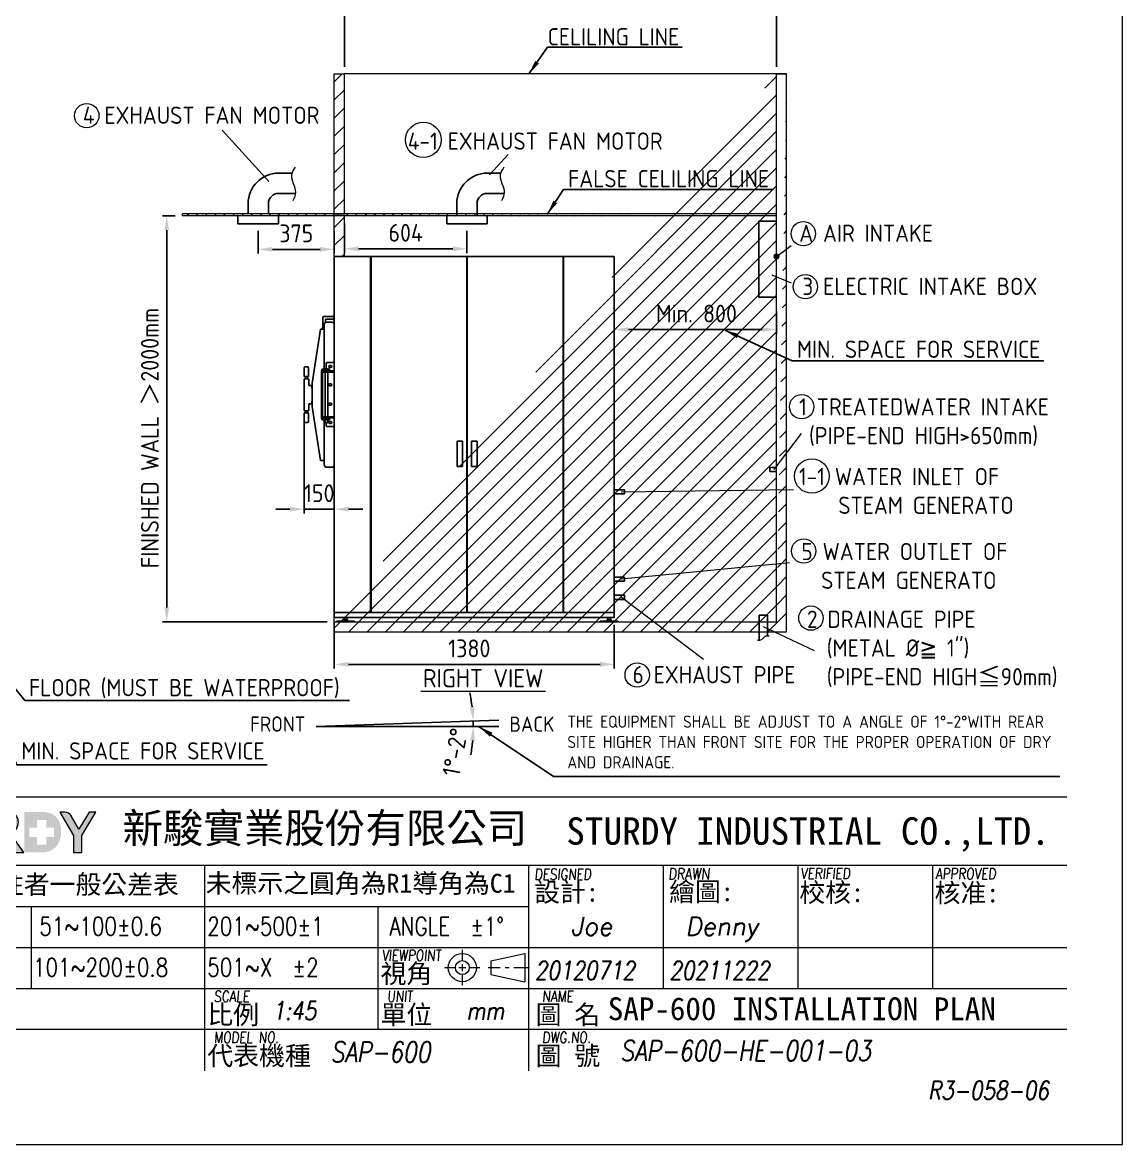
# Model space of a CAD drawing. Header units: millimetres. Extents: x -390415 to -377230, y -7976 to 1294.
# Drawn here: x -382654 to -377230, y -7976 to -2445 of the extents above; entities that cross this region are included whole.
import ezdxf

# ---------------------------------------------------------------- set-up
doc = ezdxf.new("R2010")
doc.units = ezdxf.units.MM
doc.header["$MEASUREMENT"] = 0
doc.linetypes.add('HIDDEN', pattern=[9.525, 6.35, -3.175])
doc.layers.get('0').update_dxf_attribs({"lineweight": 25})
for name, color, linetype, lineweight in [('D', 3, 'Continuous', 13), ('F', 7, 'Continuous', 15), ('H', 2, 'HIDDEN', 15), ('S', 4, 'Continuous', 15), ('T', 4, 'Continuous', 15)]:
    doc.layers.add(name, color=color, linetype=linetype, lineweight=lineweight)
doc.styles.get("Standard").update_dxf_attribs({"font": 'KAIU.TTF'})
doc.styles.add('STU25', font='isocp2.shx')
doc.styles.add('Text', font='romans.shx', dxfattribs={"width": 0.8, "oblique": 10})
doc.dimstyles.new('STU25', dxfattribs={"dimscale": 35, "dimtxt": 2.5, "dimasz": 2, "dimexe": 0.6, "dimexo": 1, "dimgap": 1, "dimtad": 1, "dimdsep": 46, "dimtxsty": 'STU25', "dimcen": 2, "dimazin": 2, "dimtfac": 1, "dimtmove": 0, "dimatfit": 3, "dimfxl": 0, "dimtolj": 1, "dimtzin": 0, "dimarcsym": 0})
doc.dimstyles.new('STU25$7', dxfattribs={"dimscale": 35, "dimtxt": 2.5, "dimasz": 2, "dimexe": 1.25, "dimexo": 0.625, "dimgap": 1, "dimtad": 0, "dimdec": 4, "dimdsep": 46, "dimtxsty": 'STU25', "dimcen": 2.5, "dimazin": 2, "dimtfac": 1, "dimtdec": 4, "dimtmove": 0, "dimatfit": 3, "dimfxl": 0, "dimtolj": 1, "dimtzin": 0, "dimarcsym": 0})
pattern_1 = [(45, (-149903.03, 14117.36), (-44.90128, 44.90128), [])]

# ---------------------------------------------------------------- blocks, each defined once
blk = doc.blocks.new('*D1')
at = {"layer": 'D', "color": 0, "linetype": 'Continuous', "lineweight": -2}
for p, q in [((-381066.4, -3433.9), (-381066.4, -3581.9)), ((-380462.4, -3473.1), (-380462.4, -3581.9)), ((-380996.4, -3560.9), (-380532.4, -3560.9))]:
    blk.add_line(p, q, dxfattribs=at)
at = {"layer": 'D', "color": 0}
for points in [[(-380996.4, -3549.2), (-380996.4, -3572.6), (-381066.4, -3560.9)], [(-380532.4, -3572.6), (-380532.4, -3549.2), (-380462.4, -3560.9)]]:
    blk.add_solid(points, dxfattribs=at)
at = {"layer": 'Defpoints', "color": 0}
for p in [(-381066.4, -3398.9), (-380462.4, -3438.1), (-380462.4, -3560.9)]:
    blk.add_point(p, dxfattribs=at)
at = {"layer": 'D', "color": 0, "insert": (-380764.4, -3482.1), "char_height": 87.5, "attachment_point": 5, "style": 'STU25'}
blk.add_mtext('\\A1;604', dxfattribs=at)
blk = doc.blocks.new('*D5')
at = {"layer": 'D', "color": 0, "lineweight": -2}
for p, q in [((-379736.4, -3870.5), (-379736.4, -3980.1)), ((-378936.4, -3870.5), (-378936.4, -3980.1)), ((-379666.4, -3959.1), (-379006.4, -3959.1))]:
    blk.add_line(p, q, dxfattribs=at)
at = {"layer": 'D', "color": 0}
for points in [[(-379666.4, -3947.4), (-379666.4, -3970.7), (-379736.4, -3959.1)], [(-379006.4, -3970.7), (-379006.4, -3947.4), (-378936.4, -3959.1)]]:
    blk.add_solid(points, dxfattribs=at)
at = {"layer": 'Defpoints', "color": 0}
for p in [(-379736.4, -3835.5), (-378936.4, -3835.5), (-378936.4, -3959.1)]:
    blk.add_point(p, dxfattribs=at)
at = {"layer": 'D', "color": 0, "insert": (-379330.9, -3880.3), "char_height": 87.5, "attachment_point": 5, "style": 'STU25'}
blk.add_mtext('\\A1;{\\Fisocp2.shx;Min. 800}', dxfattribs=at)
blk = doc.blocks.new('*D11')
at = {"layer": 'D', "color": 0, "lineweight": -2}
for p, q in [((-381116.4, -5413.9), (-381116.4, -5630.3)), ((-379736.4, -5413.9), (-379736.4, -5630.3)), ((-381046.4, -5609.3), (-379806.4, -5609.3))]:
    blk.add_line(p, q, dxfattribs=at)
at = {"layer": 'D', "color": 0}
for points in [[(-381046.4, -5597.6), (-381046.4, -5621), (-381116.4, -5609.3)], [(-379806.4, -5621), (-379806.4, -5597.6), (-379736.4, -5609.3)]]:
    blk.add_solid(points, dxfattribs=at)
at = {"layer": 'Defpoints', "color": 0}
for p in [(-381116.4, -5378.9), (-379736.4, -5378.9), (-379736.4, -5609.3)]:
    blk.add_point(p, dxfattribs=at)
at = {"layer": 'D', "color": 0, "insert": (-380450.8, -5530.5), "char_height": 87.5, "attachment_point": 5, "style": 'STU25'}
blk.add_mtext('\\A1;1380', dxfattribs=at)
blk = doc.blocks.new('*D12')
at = {"layer": 'D', "color": 0, "lineweight": -2}
for p, q in [((-381265.4, -4392.4), (-381265.4, -4865.6)), ((-381116.4, -4659.6), (-381116.4, -4865.6)), ((-381335.4, -4844.6), (-381405.4, -4844.6)), ((-381265.4, -4844.6), (-381116.4, -4844.6)), ((-381046.4, -4844.6), (-380976.4, -4844.6))]:
    blk.add_line(p, q, dxfattribs=at)
at = {"layer": 'D', "color": 0}
for points in [[(-381335.4, -4856.3), (-381335.4, -4832.9), (-381265.4, -4844.6)], [(-381046.4, -4832.9), (-381046.4, -4856.3), (-381116.4, -4844.6)]]:
    blk.add_solid(points, dxfattribs=at)
at = {"layer": 'Defpoints', "color": 0}
for p in [(-381265.4, -4357.4), (-381116.4, -4624.6), (-381116.4, -4844.6)]:
    blk.add_point(p, dxfattribs=at)
at = {"layer": 'D', "color": 0, "insert": (-381190.9, -4765.8), "char_height": 87.5, "attachment_point": 5, "style": 'STU25'}
blk.add_mtext('\\A1;{\\Fisocp2.shx;150}', dxfattribs=at)
blk = doc.blocks.new('*D15')
at = {"layer": 'D', "color": 0, "linetype": 'Continuous', "lineweight": -2}
for p, q in [((-381491.4, -3473.1), (-381491.4, -3584.7)), ((-381116.4, -3473.1), (-381116.4, -3584.7)), ((-381421.4, -3563.7), (-381186.4, -3563.7))]:
    blk.add_line(p, q, dxfattribs=at)
at = {"layer": 'D', "color": 0}
for points in [[(-381421.4, -3552), (-381421.4, -3575.4), (-381491.4, -3563.7)], [(-381186.4, -3575.4), (-381186.4, -3552), (-381116.4, -3563.7)]]:
    blk.add_solid(points, dxfattribs=at)
at = {"layer": 'Defpoints', "color": 0}
for p in [(-381491.4, -3438.1), (-381116.4, -3438.1), (-381116.4, -3563.7)]:
    blk.add_point(p, dxfattribs=at)
at = {"layer": 'D', "color": 0, "insert": (-381303.9, -3485), "char_height": 87.5, "attachment_point": 5, "style": 'STU25'}
blk.add_mtext('\\A1;375', dxfattribs=at)
blk = doc.blocks.new('*D16')
at = {"layer": 'D', "color": 0, "lineweight": -2}
for p, q in [((-381901.4, -3398.9), (-381963.6, -3398.9)), ((-381942.6, -3468.9), (-381942.6, -5328.9)), ((-381151.4, -5398.9), (-381963.6, -5398.9))]:
    blk.add_line(p, q, dxfattribs=at)
at = {"layer": 'D', "color": 0}
for points in [[(-381930.9, -3468.9), (-381954.2, -3468.9), (-381942.6, -3398.9)], [(-381954.2, -5328.9), (-381930.9, -5328.9), (-381942.6, -5398.9)]]:
    blk.add_solid(points, dxfattribs=at)
at = {"layer": 'Defpoints', "color": 0}
for p in [(-381866.4, -3398.9), (-381942.6, -5398.9), (-381116.4, -5398.9)]:
    blk.add_point(p, dxfattribs=at)
at = {"layer": 'D', "color": 0, "insert": (-382069.5, -5135.5), "char_height": 87.5, "attachment_point": 1, "rotation": 90, "style": 'STU25'}
blk.add_mtext('\\A1;{\\Fisocp2.shx;FINISHED WALL \\f新細明體|b0|i0|c136|p16;＞\\Fisocp2.shx;2000mm}', dxfattribs=at)
blk = doc.blocks.new('*D18')
at = {"layer": 'D', "color": 0, "linetype": 'Continuous', "lineweight": -2}
for start, end in [(7.1806, 12.3613), (0, 2), (349.6387, 354.8194)]:
    blk.add_arc((-381205.5, -5915.1), 774.4, start, end, dxfattribs=at)
at = {"layer": 'D', "color": 0}
for points in [[(-380448.8, -5819.2), (-380425.5, -5817.4), (-380431.5, -5888.1)], [(-380422.6, -5985.6), (-380445.9, -5984.5), (-380431, -5915.1)]]:
    blk.add_solid(points, dxfattribs=at)
at = {"layer": 'Defpoints', "color": 0}
for p in [(-381205.5, -5915.1), (-381205.5, -5915.1), (-380431.3, -5897.1), (-380305, -5883.7), (-380304.5, -5915.1)]:
    blk.add_point(p, dxfattribs=at)
at = {"layer": 'D', "color": 0, "insert": (-380521.4, -6041.6), "char_height": 87.5, "attachment_point": 5, "rotation": 79.526, "style": 'STU25'}
blk.add_mtext('1%%D-2%%D', dxfattribs=at)
blk = doc.blocks.new('*D19')
at = {"layer": 'D', "color": 0, "lineweight": -2}
for p, q in [((-381066.4, -2663.9), (-381066.4, -2329.4)), ((-380996.4, -2350.4), (-379006.4, -2350.4)), ((-378936.4, -2663.9), (-378936.4, -2329.4))]:
    blk.add_line(p, q, dxfattribs=at)
at = {"layer": 'D', "color": 0}
for points in [[(-380996.4, -2338.8), (-380996.4, -2362.1), (-381066.4, -2350.4)], [(-379006.4, -2362.1), (-379006.4, -2338.8), (-378936.4, -2350.4)]]:
    blk.add_solid(points, dxfattribs=at)
at = {"layer": 'Defpoints', "color": 0}
for p in [(-378936.4, -2350.4), (-381066.4, -2698.9), (-378936.4, -2698.9)]:
    blk.add_point(p, dxfattribs=at)
at = {"layer": 'D', "color": 0, "insert": (-380001.4, -2267.3), "char_height": 87.5, "attachment_point": 5, "style": 'STU25'}
blk.add_mtext('\\A1;{\\Fisocp2.shx;2130(STERILIZE SPACE)}', dxfattribs=at)
blk = doc.blocks.new('新駿LOGO')
at = {"layer": 'F'}
h = blk.add_hatch(color=256, dxfattribs=at)
edge = h.paths.add_edge_path()
edge.add_spline(control_points=[(-518.54, -443.62), (-518.54, -443.62), (-518.54, -439.2), (-518.54, -439.2), (-518.54, -439.2), (-516.88, -439.2), (-516.88, -439.2), (-516.55, -439.2), (-516.29, -439.25), (-516.11, -439.33), (-515.93, -439.41), (-515.79, -439.54), (-515.69, -439.72), (-515.59, -439.89), (-515.54, -440.08), (-515.54, -440.3), (-515.54, -440.56), (-515.61, -440.8), (-515.76, -441.03), (-515.91, -441.26), (-516.12, -441.44), (-516.39, -441.56), (-516.39, -441.56), (-514.95, -443.62), (-514.95, -443.62), (-514.95, -443.62), (-516.07, -443.62), (-516.07, -443.62), (-516.07, -443.62), (-517.17, -441.81), (-517.17, -441.81), (-517.17, -441.81), (-517.67, -441.81), (-517.67, -441.81), (-517.67, -441.81), (-517.67, -443.62), (-517.67, -443.62), (-517.67, -443.62), (-518.54, -443.62), (-518.54, -443.62)], knot_values=[0, 0, 0, 0, 1, 1, 1, 2, 2, 2, 3, 3, 3, 4, 4, 4, 5, 5, 5, 6, 6, 6, 7, 7, 7, 8, 8, 8, 9, 9, 9, 10, 10, 10, 11, 11, 11, 12, 12, 12, 13, 13, 13, 13], degree=3, periodic=1)
edge = h.paths.add_edge_path(flags=16)
edge.add_spline(control_points=[(-517.67, -441.21), (-517.67, -441.21), (-517.46, -441.21), (-517.46, -441.21), (-517.08, -441.21), (-516.82, -441.13), (-516.68, -440.96), (-516.53, -440.8), (-516.46, -440.61), (-516.46, -440.4), (-516.46, -440.22), (-516.52, -440.08), (-516.63, -439.97), (-516.75, -439.86), (-516.99, -439.81), (-517.35, -439.81), (-517.35, -439.81), (-517.67, -439.81), (-517.67, -439.81), (-517.67, -439.81), (-517.67, -441.21), (-517.67, -441.21)], knot_values=[0, 0, 0, 0, 1, 1, 1, 2, 2, 2, 3, 3, 3, 4, 4, 4, 5, 5, 5, 6, 6, 6, 7, 7, 7, 7], degree=3, periodic=1)
h = blk.add_hatch(color=256, dxfattribs=at)
edge = h.paths.add_edge_path()
edge.add_spline(control_points=[(-514.87, -443.62), (-514.87, -443.62), (-513.05, -443.62), (-513.05, -443.62)], knot_values=[-9, -9, -9, -9, -8, -8, -8, -8], degree=3, periodic=0)
edge.add_spline(control_points=[(-513.05, -443.62), (-512.51, -443.62), (-512.09, -443.52), (-511.79, -443.32)], knot_values=[-8, -8, -8, -8, -7, -7, -7, -7], degree=3, periodic=0)
edge.add_spline(control_points=[(-511.79, -443.32), (-511.48, -443.12), (-511.25, -442.85), (-511.09, -442.5)], knot_values=[-7, -7, -7, -7, -6, -6, -6, -6], degree=3, periodic=0)
edge.add_spline(control_points=[(-511.09, -442.5), (-510.93, -442.15), (-510.85, -441.76), (-510.85, -441.32)], knot_values=[-6, -6, -6, -6, -5, -5, -5, -5], degree=3, periodic=0)
edge.add_spline(control_points=[(-510.85, -441.32), (-510.85, -440.87), (-510.93, -440.49), (-511.1, -440.17)], knot_values=[-5, -5, -5, -5, -4, -4, -4, -4], degree=3, periodic=0)
edge.add_spline(control_points=[(-511.1, -440.17), (-511.27, -439.85), (-511.49, -439.61), (-511.78, -439.45)], knot_values=[-4, -4, -4, -4, -3, -3, -3, -3], degree=3, periodic=0)
edge.add_spline(control_points=[(-511.78, -439.45), (-512.06, -439.29), (-512.46, -439.2), (-512.97, -439.2)], knot_values=[-3, -3, -3, -3, -2, -2, -2, -2], degree=3, periodic=0)
edge.add_spline(control_points=[(-512.97, -439.2), (-512.97, -439.2), (-514.87, -439.2), (-514.87, -439.2)], knot_values=[-2, -2, -2, -2, -1, -1, -1, -1], degree=3, periodic=0)
edge.add_spline(control_points=[(-514.87, -439.2), (-514.87, -439.2), (-514.87, -443.62), (-514.87, -443.62)], knot_values=[-1, -1, -1, -1, 0, 0, 0, 0], degree=3, periodic=0)
h.paths.add_polyline_path([(-514.34, -441.95), (-514.34, -440.92), (-513.51, -440.92), (-513.51, -440.07), (-512.48, -440.07), (-512.48, -440.92), (-511.64, -440.92), (-511.64, -441.95), (-512.48, -441.95), (-512.48, -442.77), (-513.51, -442.77), (-513.51, -441.95)], flags=16)
h = blk.add_hatch(color=256, dxfattribs=at)
edge = h.paths.add_edge_path()
edge.add_spline(control_points=[(-509.51, -443.62), (-509.51, -443.62), (-509.51, -441.77), (-509.51, -441.77), (-509.51, -441.77), (-511, -439.2), (-511, -439.2), (-511, -439.2), (-510.64, -439.2), (-510.64, -439.2), (-510.64, -439.2), (-510.3, -439.19), (-510.04, -439.32), (-509.79, -439.45), (-509.71, -439.68), (-509.71, -439.68), (-509.71, -439.68), (-508.9, -441.07), (-508.9, -441.07), (-508.9, -441.07), (-507.78, -439.2), (-507.78, -439.2), (-507.78, -439.2), (-507.05, -439.2), (-507.05, -439.2), (-507.05, -439.2), (-508.59, -441.77), (-508.59, -441.77), (-508.59, -441.77), (-508.59, -443.62), (-508.59, -443.62), (-508.59, -443.62), (-509.51, -443.62), (-509.51, -443.62)], knot_values=[0, 0, 0, 0, 1, 1, 1, 2, 2, 2, 3, 3, 3, 4, 4, 4, 5, 5, 5, 6, 6, 6, 7, 7, 7, 8, 8, 8, 9, 9, 9, 10, 10, 10, 11, 11, 11, 11], degree=3, periodic=1)
at = {"layer": 'F', "lineweight": 0}
for points, knots in [([(-518.54, -443.62), (-518.54, -443.62), (-518.54, -439.2), (-518.54, -439.2), (-518.54, -439.2), (-516.88, -439.2), (-516.88, -439.2), (-516.55, -439.2), (-516.29, -439.25), (-516.11, -439.33), (-515.93, -439.41), (-515.79, -439.54), (-515.69, -439.72), (-515.59, -439.89), (-515.54, -440.08), (-515.54, -440.3), (-515.54, -440.56), (-515.61, -440.8), (-515.76, -441.03), (-515.91, -441.26), (-516.12, -441.44), (-516.39, -441.56), (-516.39, -441.56), (-514.95, -443.62), (-514.95, -443.62), (-514.95, -443.62), (-516.07, -443.62), (-516.07, -443.62), (-516.07, -443.62), (-517.17, -441.81), (-517.17, -441.81), (-517.17, -441.81), (-517.67, -441.81), (-517.67, -441.81), (-517.67, -441.81), (-517.67, -443.62), (-517.67, -443.62), (-517.67, -443.62), (-518.54, -443.62), (-518.54, -443.62)], [0, 0, 0, 0, 1, 1, 1, 2, 2, 2, 3, 3, 3, 4, 4, 4, 5, 5, 5, 6, 6, 6, 7, 7, 7, 8, 8, 8, 9, 9, 9, 10, 10, 10, 11, 11, 11, 12, 12, 12, 13, 13, 13, 13]), ([(-509.51, -443.62), (-509.51, -443.62), (-509.51, -441.77), (-509.51, -441.77), (-509.51, -441.77), (-511, -439.2), (-511, -439.2), (-511, -439.2), (-510.64, -439.2), (-510.64, -439.2), (-510.64, -439.2), (-510.3, -439.19), (-510.04, -439.32), (-509.79, -439.45), (-509.71, -439.68), (-509.71, -439.68), (-509.71, -439.68), (-508.9, -441.07), (-508.9, -441.07), (-508.9, -441.07), (-507.78, -439.2), (-507.78, -439.2), (-507.78, -439.2), (-507.05, -439.2), (-507.05, -439.2), (-507.05, -439.2), (-508.59, -441.77), (-508.59, -441.77), (-508.59, -441.77), (-508.59, -443.62), (-508.59, -443.62), (-508.59, -443.62), (-509.51, -443.62), (-509.51, -443.62)], [0, 0, 0, 0, 1, 1, 1, 2, 2, 2, 3, 3, 3, 4, 4, 4, 5, 5, 5, 6, 6, 6, 7, 7, 7, 8, 8, 8, 9, 9, 9, 10, 10, 10, 11, 11, 11, 11])]:
    blk.add_open_spline(points, degree=3, knots=knots, dxfattribs=at)
at = {"attachment_point": 1, "style": 'STU25'}
for s, insert, char_height in [('{\\f標楷體|b0|i0|c136|p65;新駿實業股份有限公司}', (-504.12, -439.33), 3.25), ('{\\f標楷體|b0|i0|c136|p65;STURDY\\H0.9667x; \\H1.034x;INDUSTRIAL CO.,LTD.}', (-455.51, -439.78), 3)]:
    blk.add_mtext(s, dxfattribs=dict(at, insert=insert, char_height=char_height))
blk = doc.blocks.new('H421')
at = {"layer": 'F', "color": 7}
for p, q in [((155.91, 38.09), (286.91, 38.09)), ((211.36, 38.09), (286.91, 38.09)), ((155.91, 30.59), (286.91, 30.59)), ((192.41, 30.59), (192.41, 17.09)), ((242.66, 30.59), (242.66, 17.09)), ((257.41, 30.59), (257.41, 17.09)), ((272.16, 30.59), (272.16, 17.09)), ((155.91, 26.09), (227.91, 26.09)), ((173.41, 26.09), (173.41, 17.09)), ((211.41, 26.09), (211.41, 17.09)), ((155.91, 21.59), (286.91, 21.59)), ((214.91, 21.59), (286.91, 21.59)), ((227.91, 21.59), (286.91, 21.59)), ((155.91, 17.09), (286.91, 17.09)), ((211.41, 17.09), (211.41, 12.59)), ((227.91, 17.09), (227.91, 8.09)), ((286.91, 12.59), (155.91, 12.59))]:
    blk.add_line(p, q, dxfattribs=at)
at = {"layer": 'F'}
for p, q in [((227.91, 30.59), (227.91, 17.09)), ((192.41, 17.09), (192.41, 8.09))]:
    blk.add_line(p, q, dxfattribs=at)
at = {"layer": 'F', "color": 0}
for p, q in [((220.66, 21.32), (220.66, 20.14)), ((223.77, 20.14), (227.5, 20.92)), ((227.5, 20.92), (227.5, 17.84)), ((220.66, 19.77), (220.66, 19)), ((223.77, 20.14), (223.77, 18.62)), ((218.72, 19.38), (219.89, 19.38)), ((220.27, 19.38), (221.04, 19.38)), ((220.66, 18.62), (220.66, 17.45)), ((221.42, 19.38), (222.57, 19.38)), ((223.49, 19.38), (224.81, 19.38)), ((223.77, 18.62), (227.5, 17.84)), ((225.34, 19.38), (225.81, 19.38)), ((226.31, 19.38), (228.03, 19.38))]:
    blk.add_line(p, q, dxfattribs=at)
for radius in [1.54, 0.762]:
    blk.add_circle((220.66, 19.38), radius, dxfattribs=at)
blk.add_blockref('新駿LOGO', (687.56, 475.62))
at = {"layer": 'F', "lineweight": -3}
for s, height, p in [('未標註者一般公差表', 2.076, (164.12, 27.45)), ('未標示之圓角為R1導角為C1', 2.0757, (192.54, 27.58)), ('設計:', 2.076, (228.54, 26.61)), ('繪圖:', 2.076, (243.32, 26.66)), ('校核:', 2.076, (257.59, 26.57)), ('核准:', 2.076, (272.41, 26.52)), ('視角', 2.076, (211.71, 17.69)), ('比例', 2.076, (192.73, 13.19)), ('單位', 2.076, (211.71, 13.19)), ('圖 名', 2.076, (228.7, 13.19)), ('代表機種', 2.076, (192.73, 8.69)), ('圖 號', 2.076, (228.7, 8.69))]:
    blk.add_text(s, height=height, dxfattribs=at).set_placement(p)
at = {"layer": 'F', "color": 1, "lineweight": 15, "style": 'Text', "oblique": 5, "width": 0.8}
for s, height, p in [('DESIGNED', 1.2, (228.57, 29.01)), ('DRAWN', 1.245, (243.23, 29.03)), ('VERIFIED', 1.2, (257.72, 29.09)), ('APPROVED', 1.2, (272.5, 29.06)), ('VIEWPOINT', 1.2, (211.83, 20.13)), ('SCALE', 1.2, (193.44, 15.63)), ('UNIT', 1.2, (212.42, 15.63)), ('NAME', 1.2, (229.41, 15.63)), ('MODEL NO.', 1.2, (193.44, 11.13)), ('DWG.NO.', 1.2, (229.41, 11.13))]:
    blk.add_text(s, height=height, dxfattribs=at).set_placement(p)
at = {"layer": 'F', "lineweight": 20, "style": 'Text', "width": 0.8}
for s, p in [('51~100±0.6', (174.32, 22.91)), ('201~500±1', (192.72, 22.91)), ('ANGLE  ±1%%D', (212.68, 22.91)), ('101~200±0.8', (173.63, 18.41)), ('501~X  ±2', (192.72, 18.41))]:
    blk.add_text(s, height=2, dxfattribs=at).set_placement(p)

msp = doc.modelspace()

# ---------------------------------------------------------------- hatches: boundary and pattern name
msp.add_hatch(color=256).paths.add_polyline_path([(-378925.636, -3598.932, 1), (-378947.158, -3598.932, 1)])
at = {"layer": 'H', "ltscale": 5}
h = msp.add_hatch(dxfattribs=at)
h.set_pattern_fill('ANSI31', color=256, scale=20, style=0)
h.set_pattern_definition(pattern_1)
h.paths.add_polyline_path([(-381066.397, -2698.932), (-381116.397, -2698.932), (-381116.397, -3388.932), (-381066.397, -3388.932)])
h = msp.add_hatch(dxfattribs=at)
h.set_pattern_fill('ANSI31', color=256, scale=20, style=0)
h.set_pattern_definition(pattern_1)
h.paths.add_polyline_path([(-378936.397, -2698.932), (-378886.397, -2698.932)], flags=16)
h.paths.add_polyline_path([(-378936.397, -2698.932), (-378886.397, -2698.932)], flags=16)
h.paths.add_polyline_path([(-378936.397, -2698.932), (-378886.397, -2698.932)], flags=0)
h.paths.add_polyline_path([(-378936.397, -2698.932), (-378886.397, -2698.932)], flags=0)
h.paths.add_polyline_path([(-378936.397, -2698.932), (-378886.397, -2698.932)], flags=0)
h.paths.add_polyline_path([(-378936.397, -2698.932), (-378886.397, -2698.932)], flags=0)
h.paths.add_polyline_path([(-378936.397, -2698.932), (-378886.397, -2698.932)], flags=0)
h.paths.add_polyline_path([(-378936.397, -2698.932), (-378886.397, -2698.932)], flags=0)
h.paths.add_polyline_path([(-378936.397, -2698.932), (-378886.397, -2698.932)], flags=0)
h.paths.add_polyline_path([(-378936.397, -2698.932), (-378886.397, -2698.932)], flags=0)
h.paths.add_polyline_path([(-378936.397, -2698.932), (-378886.397, -2698.932)], flags=0)
h.paths.add_polyline_path([(-378936.397, -2698.932), (-378886.397, -2698.932)], flags=0)
h.paths.add_polyline_path([(-378936.397, -2698.932), (-378886.397, -2698.932)], flags=0)
h.paths.add_polyline_path([(-378936.397, -2698.932), (-378886.397, -2698.932)], flags=0)
h.paths.add_polyline_path([(-378936.397, -2698.932), (-378886.397, -2698.932)], flags=0)
h.paths.add_polyline_path([(-378936.397, -2698.932), (-378886.397, -2698.932)], flags=0)
h.paths.add_polyline_path([(-378936.397, -2698.932), (-378886.397, -2698.932)], flags=0)
h.paths.add_polyline_path([(-378936.397, -2698.932), (-378886.397, -2698.932)], flags=0)
h.paths.add_polyline_path([(-378936.397, -2698.932), (-378886.397, -2698.932)], flags=0)
h.paths.add_polyline_path([(-378936.397, -2698.932), (-378886.397, -2698.932)], flags=0)
h.paths.add_polyline_path([(-378936.397, -2698.932), (-378886.397, -2698.932)], flags=0)
h.paths.add_polyline_path([(-378936.397, -2698.932), (-378886.397, -2698.932)], flags=0)
h.paths.add_polyline_path([(-378936.397, -2698.932), (-378886.397, -2698.932)], flags=0)
h.paths.add_polyline_path([(-378936.397, -2698.932), (-378886.397, -2698.932)], flags=0)
h.paths.add_polyline_path([(-378936.397, -2698.932), (-378886.397, -2698.932)], flags=0)
h.paths.add_polyline_path([(-378936.397, -2698.932), (-378886.397, -2698.932)], flags=0)
edge = h.paths.add_edge_path()
edge.add_line((-378886.397, -5448.932), (-378886.397, -2698.932))
edge.add_line((-378936.397, -5398.932), (-378936.397, -2698.932))
edge.add_line((-381116.397, -5448.932), (-378886.397, -5448.932))
edge.add_line((-381116.397, -5398.932), (-378936.397, -5398.932))
edge.add_line((-381116.397, -5398.932), (-381116.397, -5448.932))
at = {"layer": 'H'}
h = msp.add_hatch(dxfattribs=at)
h.set_pattern_fill('ANSI31', color=256, scale=10, style=0)
h.set_pattern_definition([(45, (-166739.538, 15216.998), (-22.4506403, 22.4506403), [])])
h.paths.add_polyline_path([(-381116.397, -3388.932), (-381866.397, -3388.932), (-381866.397, -3398.932), (-381116.397, -3398.932)])
h = msp.add_hatch(dxfattribs=at)
h.set_pattern_fill('ANSI31', color=256, scale=20, style=0)
h.set_pattern_definition(pattern_1)
h.paths.add_polyline_path([(-381066.397, -3398.932), (-381116.397, -3398.932), (-381116.397, -3598.932), (-381066.397, -3598.932)])
h = msp.add_hatch(dxfattribs=at)
h.set_pattern_fill('ANSI31', color=256, scale=10, style=0)
h.set_pattern_definition([(45, (-149900.822, 14117.358), (-22.4506403, 22.4506403), [])])
edge = h.paths.add_edge_path()
edge.add_line((-381114.19, -3398.932), (-381114.19, -3388.932))
edge.add_line((-381114.19, -3388.932), (-381064.19, -3388.932))
edge.add_line((-378934.19, -3388.932), (-381114.19, -3388.932))
edge.add_line((-378934.19, -3398.932), (-381114.19, -3398.932))
edge.add_line((-378934.19, -3399.548), (-378934.19, -3388.932))

# ---------------------------------------------------------------- linework, layer by layer
at = {"linetype": 'Continuous'}
for p, q in [((-381391.397, -3188.184), (-381325.477, -3188.184)), ((-380362.397, -3188.184), (-380296.477, -3188.184)), ((-381391.397, -3288.184), (-381308.103, -3288.184)), ((-380362.397, -3288.184), (-380279.103, -3288.184)), ((-381541.397, -3388.932), (-381541.397, -3338.184)), ((-381441.397, -3388.932), (-381441.397, -3338.184)), ((-380512.397, -3398.932), (-380512.397, -3338.184)), ((-380412.397, -3398.932), (-380412.397, -3338.184)), ((-381591.397, -3398.932), (-381591.397, -3438.076)), ((-381391.397, -3398.932), (-381391.397, -3438.076)), ((-380562.397, -3398.932), (-380562.397, -3438.076)), ((-380362.397, -3398.932), (-380362.397, -3438.076)), ((-381591.397, -3438.076), (-381391.397, -3438.076)), ((-380562.397, -3438.076), (-380362.397, -3438.076)), ((-381154.397, -3922.632), (-381128.397, -3922.632)), ((-381166.397, -3947.632), (-381166.397, -3934.632)), ((-381116.397, -3934.632), (-381116.397, -3975.132)), ((-381259.444, -4143.41), (-381248.444, -4143.41)), ((-381263.944, -4201.382), (-381265.444, -4202.882)), ((-381265.444, -4202.882), (-381265.444, -4357.382)), ((-381264.444, -4190.617), (-381264.444, -4148.41)), ((-381264.444, -4190.617), (-381243.444, -4190.617)), ((-381263.944, -4201.382), (-381243.944, -4201.382)), ((-381258.694, -4201.382), (-381258.694, -4190.617)), ((-381249.194, -4201.382), (-381249.194, -4190.617)), ((-381243.944, -4201.382), (-381242.444, -4202.882)), ((-381243.444, -4190.617), (-381243.444, -4148.41)), ((-381242.444, -4202.882), (-381242.444, -4235.132)), ((-381180.397, -4395.932), (-381180.397, -4161.932)), ((-381174.397, -4161.932), (-381174.397, -4395.932)), ((-381172.397, -4153.932), (-381140.397, -4153.932)), ((-381140.397, -4159.932), (-381172.397, -4159.932)), ((-381140.397, -4153.932), (-381140.397, -4159.932)), ((-381242.444, -4235.132), (-381228.944, -4235.132)), ((-381227.444, -4236.632), (-381228.944, -4235.132)), ((-381227.444, -4236.632), (-381227.444, -4247.632)), ((-381227.444, -4247.632), (-381224.981, -4247.632)), ((-381224.981, -4312.632), (-381227.444, -4312.632)), ((-381227.444, -4312.632), (-381227.444, -4323.632)), ((-381263.944, -4358.882), (-381265.444, -4357.382)), ((-381243.944, -4358.882), (-381263.944, -4358.882)), ((-381258.694, -4358.882), (-381258.694, -4369.648)), ((-381249.194, -4358.882), (-381249.194, -4369.648)), ((-381243.944, -4358.882), (-381242.444, -4357.382)), ((-381242.444, -4325.132), (-381242.444, -4357.382)), ((-381228.944, -4325.132), (-381242.444, -4325.132)), ((-381228.944, -4325.132), (-381227.444, -4323.632)), ((-381264.444, -4369.648), (-381243.444, -4369.648)), ((-381264.444, -4369.648), (-381264.444, -4411.854)), ((-381259.444, -4416.854), (-381248.444, -4416.854)), ((-381243.444, -4369.648), (-381243.444, -4411.854)), ((-381140.397, -4397.932), (-381172.397, -4397.932)), ((-381140.397, -4403.932), (-381172.397, -4403.932)), ((-381140.397, -4397.932), (-381140.397, -4403.932)), ((-381116.397, -4624.632), (-381116.397, -4585.132)), ((-381166.397, -4612.632), (-381166.397, -4624.632)), ((-381153.397, -4637.632), (-381129.397, -4637.632)), ((-378968.772, -4638.579), (-378968.772, -4658.579)), ((-378968.772, -4638.579), (-378936.397, -4638.579)), ((-378968.772, -4658.579), (-378936.397, -4658.579)), ((-381105.897, -5395.932), (-381016.897, -5395.932)), ((-381105.897, -5398.932), (-381105.897, -5395.932)), ((-381016.897, -5398.932), (-381105.897, -5398.932)), ((-381071.79, -5395.932), (-381071.79, -5387.932)), ((-381071.79, -5387.932), (-381051.005, -5387.932)), ((-381067.397, -5378.932), (-381067.397, -5387.932)), ((-381055.397, -5387.932), (-381055.397, -5378.932)), ((-381051.005, -5387.932), (-381051.005, -5395.932)), ((-381016.897, -5395.932), (-381016.897, -5398.932)), ((-379805.897, -5395.932), (-379716.897, -5395.932)), ((-379805.897, -5398.932), (-379805.897, -5395.932)), ((-379716.897, -5398.932), (-379805.897, -5398.932)), ((-379771.79, -5395.932), (-379771.79, -5387.932)), ((-379771.79, -5387.932), (-379751.005, -5387.932)), ((-379767.397, -5378.932), (-379767.397, -5387.932)), ((-379755.397, -5387.932), (-379755.397, -5378.932)), ((-379751.005, -5387.932), (-379751.005, -5395.932)), ((-379716.897, -5395.932), (-379716.897, -5398.932)), ((-378981.397, -5366.557), (-379021.397, -5366.557)), ((-379021.397, -5366.557), (-379021.397, -5489.814)), ((-378981.397, -5366.557), (-378981.397, -5467.981)), ((-381205.485, -5915.098), (-380305.034, -5883.653)), ((-381205.485, -5915.098), (-380304.485, -5915.098))]:
    msp.add_line(p, q, dxfattribs=at)
for p, q in [((-381116.397, -5378.932), (-381116.397, -3598.932)), ((-381116.397, -3598.932), (-379736.397, -3598.932)), ((-380462.397, -3598.932), (-380462.397, -5353.932)), ((-380461.397, -3598.932), (-380461.397, -5353.932)), ((-379987.397, -3598.932), (-379987.397, -5353.932)), ((-379986.397, -5353.932), (-379986.397, -3598.932)), ((-379736.397, -3598.932), (-379736.397, -3623.932)), ((-379736.397, -5378.932), (-379736.397, -3623.932)), ((-381172.397, -3898.432), (-381172.397, -3954.432)), ((-381118.397, -3895.432), (-381169.397, -3895.432)), ((-381160.397, -3907.432), (-381160.397, -3924.24)), ((-381118.397, -3907.432), (-381160.397, -3907.432)), ((-381118.397, -3913.932), (-381118.397, -3888.932)), ((-381118.397, -3888.932), (-381116.397, -3888.932)), ((-381116.397, -3913.932), (-381118.397, -3913.932)), ((-381116.397, -3888.932), (-381116.397, -3913.932)), ((-381184.597, -3956.432), (-381225.397, -4222.632)), ((-381184.597, -3956.432), (-381166.397, -3956.432)), ((-381178.897, -3954.432), (-381166.397, -3954.432)), ((-381178.897, -3956.432), (-381178.897, -3954.432)), ((-381166.397, -3947.632), (-381166.397, -4153.932)), ((-381116.397, -3955.132), (-381116.397, -4605.132)), ((-381156.397, -4126.624), (-381156.397, -4151.932)), ((-381151.397, -4121.624), (-381121.397, -4121.624)), ((-381116.397, -4126.624), (-381116.397, -4431.241)), ((-381170.397, -4162.932), (-381170.397, -4168.932)), ((-381170.397, -4162.932), (-381116.397, -4162.932)), ((-381170.397, -4168.932), (-381116.397, -4168.932)), ((-381162.897, -4153.932), (-381162.897, -4151.932)), ((-381145.897, -4151.932), (-381162.897, -4151.932)), ((-381145.897, -4153.932), (-381145.897, -4151.932)), ((-381225.397, -4337.632), (-381225.397, -4222.632)), ((-381225.397, -4337.632), (-381225.397, -4222.632)), ((-381184.597, -4603.832), (-381225.397, -4337.632)), ((-381170.397, -4394.932), (-381170.397, -4388.932)), ((-381170.397, -4388.932), (-381116.397, -4388.932)), ((-381170.397, -4394.932), (-381116.397, -4394.932)), ((-381166.397, -4403.932), (-381166.397, -4612.632)), ((-381160.897, -4411.164), (-381158.397, -4418.932)), ((-381158.397, -4418.932), (-381150.397, -4418.932)), ((-381156.397, -4418.932), (-381156.397, -4431.241)), ((-381150.397, -4418.932), (-381147.897, -4411.164)), ((-381151.397, -4436.241), (-381121.397, -4436.241)), ((-380511.397, -4508.932), (-380511.397, -4633.932)), ((-380484.397, -4508.932), (-380511.397, -4508.932)), ((-380484.397, -4633.932), (-380484.397, -4508.932)), ((-380439.397, -4633.932), (-380439.397, -4508.932)), ((-380439.397, -4508.932), (-380412.397, -4508.932)), ((-380412.397, -4508.932), (-380412.397, -4633.932)), ((-381166.397, -4603.832), (-381184.597, -4603.832)), ((-380511.397, -4633.932), (-380484.397, -4633.932)), ((-380412.397, -4633.932), (-380439.397, -4633.932)), ((-379736.397, -4768.932), (-379736.397, -4748.932)), ((-379736.397, -4748.932), (-379686.397, -4748.932)), ((-379686.397, -4748.932), (-379686.397, -4768.932)), ((-379686.397, -4768.932), (-379736.397, -4768.932)), ((-379736.397, -5178.932), (-379686.397, -5178.932)), ((-379686.397, -5178.932), (-379686.397, -5198.932)), ((-379686.397, -5198.932), (-379736.397, -5198.932)), ((-379686.397, -5268.932), (-379736.397, -5268.932)), ((-379736.397, -5288.932), (-379686.397, -5288.932)), ((-379686.397, -5288.932), (-379686.397, -5268.932)), ((-381116.397, -5353.932), (-379736.397, -5353.932)), ((-381116.397, -5378.932), (-379736.397, -5378.932)), ((-381055.397, -5378.932), (-381067.397, -5378.932)), ((-379755.397, -5378.932), (-379767.397, -5378.932))]:
    msp.add_line(p, q)
at = {"ltscale": 5}
for p, q in [((-380937.397, -5352.932), (-380937.397, -3598.932)), ((-380935.397, -3598.932), (-380935.397, -5352.932))]:
    msp.add_line(p, q, dxfattribs=at)
at = {"ltscale": 0.5}
for p, q in [((-381160.897, -4159.932), (-381160.897, -4162.932)), ((-381160.897, -4168.932), (-381160.897, -4388.932)), ((-381147.897, -4159.932), (-381147.897, -4162.932)), ((-381147.897, -4168.932), (-381147.897, -4388.932)), ((-381160.897, -4394.932), (-381160.897, -4397.932)), ((-381160.897, -4403.932), (-381160.897, -4411.164)), ((-381147.897, -4394.932), (-381147.897, -4397.932)), ((-381147.897, -4403.932), (-381147.897, -4411.164))]:
    msp.add_line(p, q, dxfattribs=at)
at = {"linetype": 'Continuous'}
msp.add_lwpolyline([(-378936.397, -3425.063), (-379023.983, -3425.063), (-379023.983, -3798.932), (-378936.397, -3798.932)], dxfattribs=at)
for points in [[(-381138.897, -4136.185), (-381133.897, -4136.185, -1), (-381133.897, -4146.185), (-381138.897, -4146.185, -1)], [(-381138.897, -4225.994), (-381133.897, -4225.994, -1), (-381133.897, -4235.994), (-381138.897, -4235.994, -1)], [(-381138.897, -4331.87), (-381133.897, -4331.87, 1), (-381133.897, -4321.87), (-381138.897, -4321.87, 1)], [(-381138.897, -4421.679), (-381133.897, -4421.679, 1), (-381133.897, -4411.679), (-381138.897, -4411.679, 1)]]:
    msp.add_lwpolyline(points, format="xyb", close=True, dxfattribs=at)
msp.add_circle((-378936.397, -3598.932), 10.761)
for centre, radius, start, end in [((-381391.397, -3338.184), 150, 90, 180), ((-380362.397, -3338.184), 150, 90, 180), ((-381391.397, -3338.184), 50, 90, 180), ((-380362.397, -3338.184), 50, 90, 180), ((-381154.397, -3934.632), 12, 90, 180), ((-381128.397, -3934.632), 12, 0, 90), ((-381259.444, -4148.41), 5, 90, 180), ((-381248.444, -4148.41), 5, 0, 90), ((-381172.397, -4161.932), 8, 90, 180), ((-381172.397, -4161.932), 2, 90, 180), ((-381259.444, -4411.854), 5, 180, 270), ((-381248.444, -4411.854), 5, 270, 0), ((-381172.397, -4395.932), 8, 180, 270), ((-381172.397, -4395.932), 2, 180, 270), ((-381153.397, -4624.632), 13, 180, 270), ((-381129.397, -4624.632), 13, 270, 0)]:
    msp.add_arc(centre, radius, start, end, dxfattribs=at)
for centre, radius, start, end in [((-381169.397, -3898.432), 3, 90, 180), ((-381151.397, -4126.624), 5, 90, 180), ((-381121.397, -4126.624), 5, 0, 90), ((-381151.397, -4431.241), 5, 180, 270), ((-381121.397, -4431.241), 5, 270, 0)]:
    msp.add_arc(centre, radius, start, end)
at = {"layer": 'D'}
for p, q in [((-381438.686, -3228.767), (-381669.825, -2975.686)), ((-378936.397, -3598.932), (-378863.455, -3544.877)), ((-378958.83, -3689.251), (-378864.791, -3729.165)), ((-378947.815, -4649.284), (-378812.397, -4471.208)), ((-379702.257, -4758.932), (-378852.501, -4746.826)), ((-379702.257, -5187.348), (-378872.398, -5106.841)), ((-379700.914, -5278.549), (-379295.635, -5583.883)), ((-379001.522, -5421.833), (-378751.047, -5541.15)), ((-380689.849, -5741.657), (-380074.991, -5741.657))]:
    msp.add_line(p, q, dxfattribs=at)
at = {"layer": 'D', "linetype": 'Continuous'}
msp.add_line((-380352.047, -3196.135), (-380258.977, -3096.573), dxfattribs=at)
at = {"layer": 'D'}
for centre, radius in [((-382336.953, -2904.952), 60), ((-380677.493, -3024.317), 87.5), ((-378804.346, -3486.48), 60), ((-378794.391, -3747.805), 60), ((-378812.033, -4339.494), 60), ((-378761.904, -4681.175), 85), ((-378802.146, -5050.783), 60), ((-378766.642, -5381.29), 60), ((-379623.083, -5661.672), 60)]:
    msp.add_circle(centre, radius, dxfattribs=at)
for points in [[(-381309.163, -3158.607), (-381327.425, -3196.511), (-381307.758, -3282.849), (-381320.401, -3324.966)], [(-380280.163, -3158.607), (-380298.425, -3196.511), (-380278.758, -3282.849), (-380291.401, -3324.966)], [(-379032.061, -5488.674), (-379013.732, -5488.674), (-378987.326, -5468.805), (-378972.104, -5468.805)]]:
    msp.add_spline(points, degree=3, dxfattribs=at)
at = {"layer": 'F', "color": 6}
msp.add_lwpolyline([(-390415.146, 1293.954), (-390415.146, -7976.046), (-377230.146, -7976.046), (-377230.146, 1293.954)], close=True, dxfattribs=at)
msp.add_lwpolyline([(-390415.146, 1293.954), (-390415.146, -7976.046), (-377230.146, -7976.046), (-377230.146, 1293.954)], close=True, dxfattribs=at)
at = {"layer": 'S', "linetype": 'Continuous'}
for p, q in [((-381116.397, -5448.932), (-381116.397, -2698.932)), ((-381116.397, -2698.932), (-381066.397, -2698.932)), ((-378936.397, -2698.932), (-381066.397, -2698.932)), ((-381066.397, -3388.932), (-381066.397, -2698.932)), ((-378936.397, -5398.932), (-378936.397, -2698.932)), ((-378886.397, -2698.932), (-378936.397, -2698.932)), ((-378886.397, -5448.932), (-378886.397, -2698.932)), ((-378936.397, -3388.932), (-381866.397, -3388.932)), ((-378936.397, -3398.932), (-381866.397, -3398.932)), ((-381066.397, -3598.932), (-381066.397, -3398.932)), ((-381116.397, -5398.932), (-378936.397, -5398.932)), ((-381116.397, -5448.932), (-378886.397, -5448.932))]:
    msp.add_line(p, q, dxfattribs=at)
at = {"layer": 'S'}
for p, q in [((-381116.397, -2698.932), (-381066.397, -2698.932)), ((-378936.397, -2698.932), (-378886.397, -2698.932)), ((-381866.397, -3388.932), (-381866.397, -3398.932)), ((-381116.397, -3388.932), (-381066.397, -3388.932)), ((-381116.397, -3398.932), (-381116.397, -3388.932)), ((-378936.397, -3399.548), (-378936.397, -3388.932)), ((-381116.397, -3598.932), (-381066.397, -3598.932)), ((-381116.397, -5398.932), (-381116.397, -5448.932))]:
    msp.add_line(p, q, dxfattribs=at)

# ---------------------------------------------------------------- block references
at = {"xscale": 45, "yscale": 45, "zscale": 45}
msp.add_blockref('H421', (-390415.146, -7976.046), dxfattribs=at)

# ---------------------------------------------------------------- texts
at = {"layer": 'D', "color": 4}
msp.add_text('SAP-600 INSTALLATION PLAN', height=112.5, dxfattribs=at).set_placement((-379768.231, -7363.011))
at = {"layer": 'D', "color": 11, "attachment_point": 1}
for s, insert, char_height in [('{\\Fisocp.shx;\\C3;CELILING LINE}', (-380064.257, -2473.678), 85), ('{\\Fisocp2.shx;\\C3;4 EXHAUST FAN MOTOR}', (-382355.992, -2860.423), 85), ('{\\Fisocp2.shx;\\C3;4-1 EXHAUST FAN MOTOR}', (-380753.923, -2987.701), 85), ('{\\Fisocp2.shx;\\C3;FALSE CELILING LINE}', (-379963.492, -3172.977), 85), ('{\\Fisocp2.shx;\\C3;A AIR INTAKE}', (-378824.272, -3441.834), 85), ('{\\Fisocp2.shx;\\C3;3 ELECTRIC INTAKE BOX}', (-378808.766, -3703.695), 85), ('{\\Fisocp2.shx;\\C3;MIN. SPACE FOR SERVICE}', (-378835.217, -4013.766), 85), ('{\\Fisocp2.shx;\\C3;1 TREATEDWATER INTAKE\\P (PIPE-END HIGH>650mm)}', (-378824.713, -4297.598), 85), ('{\\Fisocp2.shx;\\C3;1-1 WATER INLET OF \\P    STEAM GENERATO}', (-378825.856, -4641.126), 85), ('{\\Fisocp2.shx;\\C3;5 WATER OUTLET OF \\P  STEAM GENERATO}', (-378813.545, -5010.657), 85), ('{\\Fisocp2.shx;\\C3;2 DRAINAGE PIPE \\P  (METAL %%C\\f新細明體|b0|i0|c136|p18;≧\\Fisocp2.shx; 1")\\P  (PIPE-END HIGH\\f標楷體|b0|i0|c136|p65;≦\\Fisocp2.shx;90mm)}', (-378785.97, -5344.344), 85), ('{\\Fisocp2.shx;\\C3;6 EXHAUST PIPE}', (-379645.796, -5617.731), 85), ('{\\Fisocp2.shx;\\C3;FLOOR (MUST BE WATERPROOF)}', (-382621.523, -5681.554), 85), ('{\\Fisocp2.shx;\\C3;THE EQUIPMENT SHALL BE ADJUST TO A ANGLE OF 1%%d-2%%dWITH REAR \\PSITE HIGHER THAN FRONT SITE FOR THE PROPER OPERATION OF DRY \\PAND DRAINAGE.}', (-379967.383, -5861.754), 60), ('{\\Fisocp2.shx;\\C3;MIN. SPACE FOR SERVICE}', (-382659.746, -5993.386), 85)]:
    msp.add_mtext(s, dxfattribs=dict(at, insert=insert, char_height=char_height))
at = {"layer": 'D', "insert": (-380679.22, -5632.352), "char_height": 90, "attachment_point": 1}
msp.add_mtext('{\\Fisocp2.shx;\\C11;RIGHT VIEW}', dxfattribs=at)
at = {"layer": 'D', "linetype": 'Continuous', "char_height": 75, "width": 218.181, "attachment_point": 1}
for s, insert in [('{\\Fisocp2.shx;FRONT}', (-381531.703, -5865.972)), ('{\\Fisocp2.shx;BACK}', (-380253.18, -5866.422))]:
    msp.add_mtext(s, dxfattribs=dict(at, insert=insert))
at = {"layer": 'T', "lineweight": 20, "style": 'Text', "oblique": 10}
for s, p in [('Joe', (-379950.655, -6944.883)), ('Denny', (-379385.6, -6944.883))]:
    msp.add_text(s, height=90, dxfattribs=at).set_placement(p)
at = {"layer": 'T', "lineweight": 20, "style": 'Text', "oblique": 10, "width": 0.8}
for s, height, p in [('20120712', 90, (-380127.974, -7162.796)), ('20211222', 90, (-379464.224, -7162.796)), ('1:45', 90, (-381421.626, -7361.673)), ('mm', 90, (-380465.01, -7361.418)), ('SAP-600-HE-001-03', 99, (-379706.887, -7562.982)), ('SAP-600', 99, (-381134.666, -7569.275))]:
    msp.add_text(s, height=height, dxfattribs=at).set_placement(p)
at = {"layer": 'T', "linetype": 'Continuous', "lineweight": 20, "insert": (-378189.316, -7664.023), "char_height": 90, "attachment_point": 1, "style": 'Text'}
msp.add_mtext('{R3-058-06}', dxfattribs=at)

# ---------------------------------------------------------------- dimensions: what is measured, and where the dimension line sits
at = {"layer": 'D'}
for base, p1, p2, text, picture, middle in [((-378936.397, -2350.419), (-381066.397, -2698.932), (-378936.397, -2698.932), '{\\Fisocp2.shx;<>(STERILIZE SPACE)}', '*D19', (-380001.397, -2350.419)), ((-378936.397, -3959.072), (-379736.397, -3835.467), (-378936.397, -3835.467), '{\\Fisocp2.shx;Min. <>}', '*D5', (-379330.92, -3959.072)), ((-381116.397, -4844.584), (-381265.444, -4357.382), (-381116.397, -4624.632), '{\\Fisocp2.shx;150}', '*D12', (-381190.921, -4844.584))]:
    dim = msp.add_linear_dim(base=base, p1=p1, p2=p2, text=text, dimstyle='STU25', dxfattribs=at)
    dim.commit()
    dim.dimension.update_dxf_attribs({"geometry": picture, "text_midpoint": middle, "dimtype": 160})
dim = msp.add_linear_dim(base=(-381942.553, -5398.932), p1=(-381866.397, -3398.932), p2=(-381116.397, -5398.932), angle=90, text='{\\Fisocp2.shx;FINISHED WALL \\f新細明體|b0|i0|c136|p16;＞\\Fisocp2.shx;<>mm}', dimstyle='STU25', dxfattribs=at)
dim.commit()
dim.dimension.update_dxf_attribs({"geometry": '*D16', "text_midpoint": (-381942.553, -4470.983), "dimtype": 160})
at = {"layer": 'D', "linetype": 'Continuous'}
for base, p1, p2, picture, middle in [((-381116.397, -3563.705), (-381491.397, -3438.076), (-381116.397, -3438.076), '*D15', (-381303.897, -3484.955)), ((-380462.397, -3560.888), (-381066.397, -3398.932), (-380462.397, -3438.076), '*D1', (-380764.397, -3482.138))]:
    dim = msp.add_linear_dim(base=base, p1=p1, p2=p2, dimstyle='STU25', dxfattribs=at)
    dim.commit()
    dim.dimension.update_dxf_attribs({"geometry": picture, "text_midpoint": middle})
at = {"layer": 'D'}
dim = msp.add_linear_dim(base=(-379736.397, -5609.29), p1=(-381116.397, -5378.932), p2=(-379736.397, -5378.932), dimstyle='STU25', dxfattribs=at)
dim.commit()
dim.dimension.update_dxf_attribs({"geometry": '*D11', "text_midpoint": (-380450.766, -5609.29), "dimtype": 160})
at = {"layer": 'D', "linetype": 'Continuous'}
dim = msp.add_angular_dim_2l(base=(-380431.258, -5897.077), line1=((-381205.485, -5915.098), (-380304.485, -5915.098)), line2=((-381205.485, -5915.098), (-380305.034, -5883.653)), text='1%%D-2%%D', dimstyle='STU25', override={"dimtxsty": 'STU25'}, dxfattribs=at)
dim.commit()
dim.dimension.update_dxf_attribs({"geometry": '*D18', "text_midpoint": (-380443.953, -6055.882), "dimtype": 162})

# ---------------------------------------------------------------- leaders
at = {"layer": 'D'}
for points in [[(-380156.858, -2698.932), (-380065.311, -2567.801), (-379401.678, -2567.801)], [(-380064.649, -3388.932), (-379986.973, -3268.075), (-378952.34, -3268.075)], [(-379191.379, -3962.167), (-378858.933, -4113.879), (-377618.728, -4113.879)], [(-382956.769, -5398.932), (-382642.493, -5787.62), (-381042.129, -5787.62)], [(-382805.071, -5754.258), (-382683.184, -6104.669), (-381448.129, -6104.669)], [(-380401.543, -5916.883), (-380036.514, -6161.833), (-377539.658, -6161.833)]]:
    msp.add_leader(points, dimstyle='STU25$7', override={"dimgap": 1, "dimtad": 0}, dxfattribs=at)

doc.saveas('drawing.dxf')
